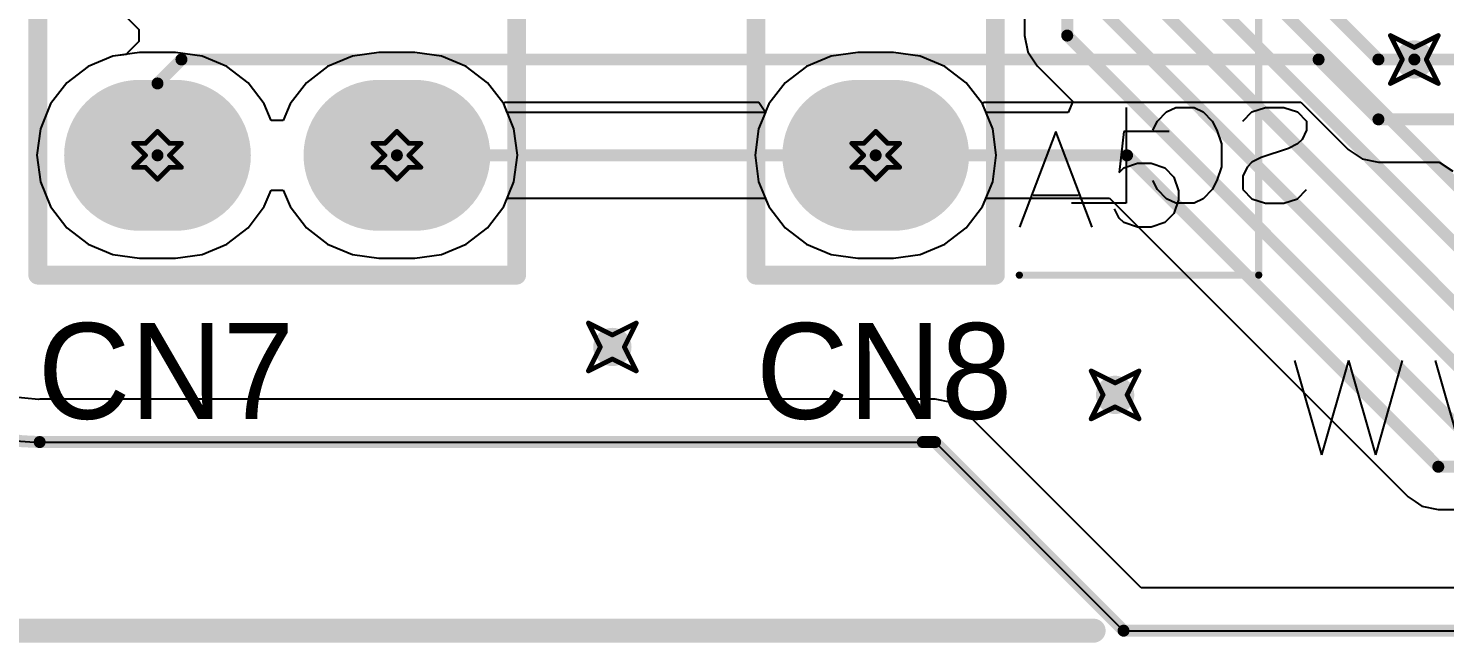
# Model space of a CAD drawing. Header units: millimetres. Extents: x 2.26 to 6.57, y 1.2 to 4.64.
# Drawn here: x 2.554 to 3.146, y 1.2 to 1.456 of the extents above; entities that cross this region are included whole.
import ezdxf

# ---------------------------------------------------------------- set-up
doc = ezdxf.new("R2010")
doc.units = ezdxf.units.MM
doc.header["$MEASUREMENT"] = 0
for name, color, linetype in [('BottomLayer', 5, 'Continuous'), ('BottomOverlay', 54, 'Continuous'), ('BottomSolder', 6, 'Continuous'), ('DrillDrawing', 1, 'Continuous'), ('KeepOutLayer', 6, 'Continuous'), ('Mechanical1', 6, 'Continuous'), ('MultiLayer', 9, 'Continuous'), ('PadHoleLayer', 156, 'Continuous'), ('TopLayer', 1, 'Continuous'), ('TopOverlay', 2, 'Continuous'), ('TopSolder', 216, 'Continuous'), ('ViaHoleLayer', 16, 'Continuous')]:
    doc.layers.add(name, color=color, linetype=linetype)

# ---------------------------------------------------------------- blocks, each defined once
blk = doc.blocks.new('2_19P_56')
at = {"layer": 'BottomLayer', "const_width": 0.055}
for points in [[(1.8, 0.1075), (1.8, 0.0925)], [(1.8, 0.0075), (1.8, -0.0075)]]:
    blk.add_lwpolyline(points, dxfattribs=at)
at = {"layer": 'BottomLayer', "const_width": 0.0275}
for points in [[(1.78625, 0.1075, 1), (1.81375, 0.1075, 1)], [(1.78625, 0.0925, 1), (1.81375, 0.0925, 1)], [(1.78625, 0.0075, 1), (1.81375, 0.0075, 1)], [(1.78625, -0.0075, 1), (1.81375, -0.0075, 1)]]:
    blk.add_lwpolyline(points, format="xyb", close=True, dxfattribs=at)
at = {"layer": 'BottomSolder', "const_width": 0.063}
for points in [[(1.8, 0.1075), (1.8, 0.0925)], [(1.8, 0.0075), (1.8, -0.0075)]]:
    blk.add_lwpolyline(points, dxfattribs=at)
at = {"layer": 'BottomSolder', "const_width": 0.0315}
for points in [[(1.78425, 0.1075, 1), (1.81575, 0.1075, 1)], [(1.78425, 0.0925, 1), (1.81575, 0.0925, 1)], [(1.78425, 0.0075, 1), (1.81575, 0.0075, 1)], [(1.78425, -0.0075, 1), (1.81575, -0.0075, 1)]]:
    blk.add_lwpolyline(points, format="xyb", close=True, dxfattribs=at)
at = {"layer": 'MultiLayer', "const_width": 0.055}
for points in [[(1.8, 0.1075), (1.8, 0.0925)], [(1.8, 0.0075), (1.8, -0.0075)]]:
    blk.add_lwpolyline(points, dxfattribs=at)
at = {"layer": 'MultiLayer', "const_width": 0.0275}
for points in [[(1.78625, 0.1075, 1), (1.81375, 0.1075, 1)], [(1.78625, 0.0925, 1), (1.81375, 0.0925, 1)], [(1.78625, 0.0075, 1), (1.81375, 0.0075, 1)], [(1.78625, -0.0075, 1), (1.81375, -0.0075, 1)]]:
    blk.add_lwpolyline(points, format="xyb", close=True, dxfattribs=at)
at = {"layer": 'PadHoleLayer', "const_width": 0.02}
for points in [[(1.79, 0.1, 1), (1.81, 0.1, 1)], [(1.79, 0, 1), (1.81, 0, 1)]]:
    blk.add_lwpolyline(points, format="xyb", close=True, dxfattribs=at)
at = {"layer": 'TopLayer', "const_width": 0.055}
for points in [[(1.8, 0.1075), (1.8, 0.0925)], [(1.8, 0.0075), (1.8, -0.0075)]]:
    blk.add_lwpolyline(points, dxfattribs=at)
at = {"layer": 'TopLayer', "const_width": 0.0275}
for points in [[(1.78625, 0.1075, 1), (1.81375, 0.1075, 1)], [(1.78625, 0.0925, 1), (1.81375, 0.0925, 1)], [(1.78625, 0.0075, 1), (1.81375, 0.0075, 1)], [(1.78625, -0.0075, 1), (1.81375, -0.0075, 1)]]:
    blk.add_lwpolyline(points, format="xyb", close=True, dxfattribs=at)
at = {"layer": 'TopOverlay', "const_width": 0.00787}
for points in [[(1.85, 0.15), (-0.05, 0.15)], [(1.85, -0.05), (1.85, 0.15)], [(1.85, -0.05), (-0.05, -0.05)]]:
    blk.add_lwpolyline(points, dxfattribs=at)
at = {"layer": 'TopOverlay', "const_width": 0.00394}
for points in [[(1.84803, 0.15, 1), (1.85197, 0.15, 1)], [(1.84803, 0.15, 1), (1.85197, 0.15, 1)], [(1.84803, -0.05, 1), (1.85197, -0.05, 1)], [(1.84803, -0.05, 1), (1.85197, -0.05, 1)]]:
    blk.add_lwpolyline(points, format="xyb", close=True, dxfattribs=at)
at = {"layer": 'TopSolder', "const_width": 0.063}
for points in [[(1.8, 0.1075), (1.8, 0.0925)], [(1.8, 0.0075), (1.8, -0.0075)]]:
    blk.add_lwpolyline(points, dxfattribs=at)
at = {"layer": 'TopSolder', "const_width": 0.0315}
for points in [[(1.78425, 0.1075, 1), (1.81575, 0.1075, 1)], [(1.78425, 0.0925, 1), (1.81575, 0.0925, 1)], [(1.78425, 0.0075, 1), (1.81575, 0.0075, 1)], [(1.78425, -0.0075, 1), (1.81575, -0.0075, 1)]]:
    blk.add_lwpolyline(points, format="xyb", close=True, dxfattribs=at)
blk = doc.blocks.new('1_6P_FEMALE_59')
at = {"layer": 'BottomLayer', "const_width": 0.055}
for points in [[(0.1, 0.0075), (0.1, -0.0075)], [(0.2, 0.0075), (0.2, -0.0075)], [(0.3, 0.0075), (0.3, -0.0075)], [(0.4, 0.0075), (0.4, -0.0075)], [(0.5, 0.0075), (0.5, -0.0075)]]:
    blk.add_lwpolyline(points, dxfattribs=at)
at = {"layer": 'BottomLayer', "const_width": 0.0275}
for points in [[(0.08625, 0.0075, 1), (0.11375, 0.0075, 1)], [(0.18625, 0.0075, 1), (0.21375, 0.0075, 1)], [(0.28625, 0.0075, 1), (0.31375, 0.0075, 1)], [(0.38625, 0.0075, 1), (0.41375, 0.0075, 1)], [(0.48625, 0.0075, 1), (0.51375, 0.0075, 1)], [(0.08625, -0.0075, 1), (0.11375, -0.0075, 1)], [(0.18625, -0.0075, 1), (0.21375, -0.0075, 1)], [(0.28625, -0.0075, 1), (0.31375, -0.0075, 1)], [(0.38625, -0.0075, 1), (0.41375, -0.0075, 1)], [(0.48625, -0.0075, 1), (0.51375, -0.0075, 1)]]:
    blk.add_lwpolyline(points, format="xyb", close=True, dxfattribs=at)
at = {"layer": 'BottomLayer'}
blk.add_solid([(-0.0275, -0.035), (0.0275, -0.035), (-0.0275, 0.035), (0.0275, 0.035)], dxfattribs=at)
at = {"layer": 'BottomSolder', "const_width": 0.063}
for points in [[(0.1, 0.0075), (0.1, -0.0075)], [(0.2, 0.0075), (0.2, -0.0075)], [(0.3, 0.0075), (0.3, -0.0075)], [(0.4, 0.0075), (0.4, -0.0075)], [(0.5, 0.0075), (0.5, -0.0075)]]:
    blk.add_lwpolyline(points, dxfattribs=at)
at = {"layer": 'BottomSolder', "const_width": 0.0315}
for points in [[(0.08425, 0.0075, 1), (0.11575, 0.0075, 1)], [(0.18425, 0.0075, 1), (0.21575, 0.0075, 1)], [(0.28425, 0.0075, 1), (0.31575, 0.0075, 1)], [(0.38425, 0.0075, 1), (0.41575, 0.0075, 1)], [(0.48425, 0.0075, 1), (0.51575, 0.0075, 1)], [(0.08425, -0.0075, 1), (0.11575, -0.0075, 1)], [(0.18425, -0.0075, 1), (0.21575, -0.0075, 1)], [(0.28425, -0.0075, 1), (0.31575, -0.0075, 1)], [(0.38425, -0.0075, 1), (0.41575, -0.0075, 1)], [(0.48425, -0.0075, 1), (0.51575, -0.0075, 1)]]:
    blk.add_lwpolyline(points, format="xyb", close=True, dxfattribs=at)
at = {"layer": 'BottomSolder'}
blk.add_solid([(-0.0315, -0.039), (0.0315, -0.039), (-0.0315, 0.039), (0.0315, 0.039)], dxfattribs=at)
at = {"layer": 'MultiLayer', "const_width": 0.055}
for points in [[(0.1, 0.0075), (0.1, -0.0075)], [(0.2, 0.0075), (0.2, -0.0075)], [(0.3, 0.0075), (0.3, -0.0075)], [(0.4, 0.0075), (0.4, -0.0075)], [(0.5, 0.0075), (0.5, -0.0075)]]:
    blk.add_lwpolyline(points, dxfattribs=at)
at = {"layer": 'MultiLayer', "const_width": 0.0275}
for points in [[(0.08625, 0.0075, 1), (0.11375, 0.0075, 1)], [(0.18625, 0.0075, 1), (0.21375, 0.0075, 1)], [(0.28625, 0.0075, 1), (0.31375, 0.0075, 1)], [(0.38625, 0.0075, 1), (0.41375, 0.0075, 1)], [(0.48625, 0.0075, 1), (0.51375, 0.0075, 1)], [(0.08625, -0.0075, 1), (0.11375, -0.0075, 1)], [(0.18625, -0.0075, 1), (0.21375, -0.0075, 1)], [(0.28625, -0.0075, 1), (0.31375, -0.0075, 1)], [(0.38625, -0.0075, 1), (0.41375, -0.0075, 1)], [(0.48625, -0.0075, 1), (0.51375, -0.0075, 1)]]:
    blk.add_lwpolyline(points, format="xyb", close=True, dxfattribs=at)
at = {"layer": 'MultiLayer'}
blk.add_solid([(-0.0275, -0.035), (0.0275, -0.035), (-0.0275, 0.035), (0.0275, 0.035)], dxfattribs=at)
at = {"layer": 'PadHoleLayer', "const_width": 0.02}
for points in [[(-0.01, 0, 1), (0.01, 0, 1)], [(0.09, 0, 1), (0.11, 0, 1)], [(0.19, 0, 1), (0.21, 0, 1)], [(0.29, 0, 1), (0.31, 0, 1)], [(0.39, 0, 1), (0.41, 0, 1)], [(0.49, 0, 1), (0.51, 0, 1)]]:
    blk.add_lwpolyline(points, format="xyb", close=True, dxfattribs=at)
at = {"layer": 'TopLayer', "const_width": 0.055}
for points in [[(0.1, 0.0075), (0.1, -0.0075)], [(0.2, 0.0075), (0.2, -0.0075)], [(0.3, 0.0075), (0.3, -0.0075)], [(0.4, 0.0075), (0.4, -0.0075)], [(0.5, 0.0075), (0.5, -0.0075)]]:
    blk.add_lwpolyline(points, dxfattribs=at)
at = {"layer": 'TopLayer', "const_width": 0.0275}
for points in [[(0.08625, 0.0075, 1), (0.11375, 0.0075, 1)], [(0.18625, 0.0075, 1), (0.21375, 0.0075, 1)], [(0.28625, 0.0075, 1), (0.31375, 0.0075, 1)], [(0.38625, 0.0075, 1), (0.41375, 0.0075, 1)], [(0.48625, 0.0075, 1), (0.51375, 0.0075, 1)], [(0.08625, -0.0075, 1), (0.11375, -0.0075, 1)], [(0.18625, -0.0075, 1), (0.21375, -0.0075, 1)], [(0.28625, -0.0075, 1), (0.31375, -0.0075, 1)], [(0.38625, -0.0075, 1), (0.41375, -0.0075, 1)], [(0.48625, -0.0075, 1), (0.51375, -0.0075, 1)]]:
    blk.add_lwpolyline(points, format="xyb", close=True, dxfattribs=at)
at = {"layer": 'TopLayer'}
blk.add_solid([(-0.0275, -0.035), (0.0275, -0.035), (-0.0275, 0.035), (0.0275, 0.035)], dxfattribs=at)
at = {"layer": 'TopOverlay', "const_width": 0.00787}
for points in [[(0.55, 0.05), (-0.05, 0.05)], [(-0.05, -0.05), (-0.05, 0.05)], [(0.55, -0.05), (0.55, 0.05)], [(0.55, -0.05), (-0.05, -0.05)]]:
    blk.add_lwpolyline(points, dxfattribs=at)
at = {"layer": 'TopOverlay'}
for points, const_width in [([(-0.05197, 0.05, 1), (-0.04803, 0.05, 1)], 0.00394), ([(-0.05197, 0.05, 1), (-0.04803, 0.05, 1)], 0.00394), ([(0.54803, 0.05, 1), (0.55197, 0.05, 1)], 0.00394), ([(0.54803, 0.05, 1), (0.55197, 0.05, 1)], 0.00394), ([(-0.05197, -0.05, 1), (-0.04803, -0.05, 1)], 0.00394), ([(-0.05197, -0.05, 1), (-0.04803, -0.05, 1)], 0.00394), ([(0.54803, -0.05, 1), (0.55197, -0.05, 1)], 0.00394), ([(0.54803, -0.05, 1), (0.55197, -0.05, 1)], 0.00394), ([(0.00758, -0.075, 1), (-0.00742, -0.075, 1)], 0.015), ([(-0.01117, -0.075, 1), (-0.00367, -0.075, 1)], 0.0075), ([(0.00383, -0.075, 1), (0.01133, -0.075, 1)], 0.0075)]:
    blk.add_lwpolyline(points, format="xyb", close=True, dxfattribs=dict(at, const_width=const_width))
at = {"layer": 'TopSolder', "const_width": 0.063}
for points in [[(0.1, 0.0075), (0.1, -0.0075)], [(0.2, 0.0075), (0.2, -0.0075)], [(0.3, 0.0075), (0.3, -0.0075)], [(0.4, 0.0075), (0.4, -0.0075)], [(0.5, 0.0075), (0.5, -0.0075)]]:
    blk.add_lwpolyline(points, dxfattribs=at)
at = {"layer": 'TopSolder', "const_width": 0.0315}
for points in [[(0.08425, 0.0075, 1), (0.11575, 0.0075, 1)], [(0.18425, 0.0075, 1), (0.21575, 0.0075, 1)], [(0.28425, 0.0075, 1), (0.31575, 0.0075, 1)], [(0.38425, 0.0075, 1), (0.41575, 0.0075, 1)], [(0.48425, 0.0075, 1), (0.51575, 0.0075, 1)], [(0.08425, -0.0075, 1), (0.11575, -0.0075, 1)], [(0.18425, -0.0075, 1), (0.21575, -0.0075, 1)], [(0.28425, -0.0075, 1), (0.31575, -0.0075, 1)], [(0.38425, -0.0075, 1), (0.41575, -0.0075, 1)], [(0.48425, -0.0075, 1), (0.51575, -0.0075, 1)]]:
    blk.add_lwpolyline(points, format="xyb", close=True, dxfattribs=at)
at = {"layer": 'TopSolder'}
blk.add_solid([(-0.0315, -0.039), (0.0315, -0.039), (-0.0315, 0.039), (0.0315, 0.039)], dxfattribs=at)

msp = doc.modelspace()

# ---------------------------------------------------------------- linework, layer by layer
at = {"layer": 'BottomLayer'}
for p, q in [((2.59565, 1.46053), (2.60053, 1.45565)), ((2.60053, 1.45565), (2.60053, 1.45065)), ((2.60053, 1.45065), (2.59565, 1.44577)), ((2.58967, 1.44456), (2.57933, 1.44027)), ((2.59534, 1.4453), (2.58967, 1.44456)), ((2.59565, 1.44577), (2.59534, 1.4453)), ((2.57933, 1.44027), (2.57046, 1.43346)), ((2.57046, 1.43346), (2.56364, 1.42458)), ((2.56364, 1.42458), (2.55936, 1.41424)), ((2.75289, 1.42458), (2.75325, 1.42531)), ((2.75717, 1.41424), (2.75289, 1.42458)), ((2.75325, 1.42531), (2.85944, 1.42531)), ((2.86222, 1.42115), (2.85936, 1.41424)), ((2.85944, 1.42531), (2.86222, 1.42115)), ((2.95289, 1.42458), (2.95325, 1.42531)), ((2.95717, 1.41424), (2.95289, 1.42458)), ((2.95325, 1.42531), (3.08588, 1.42531)), ((3.08588, 1.42531), (3.10565, 1.40553)), ((2.55936, 1.41424), (2.5579, 1.40315)), ((2.75863, 1.40315), (2.75717, 1.41424)), ((2.85936, 1.41424), (2.8579, 1.40315)), ((2.95863, 1.40315), (2.95717, 1.41424)), ((2.5579, 1.40315), (2.55936, 1.39205)), ((2.75717, 1.39205), (2.75863, 1.40315)), ((2.8579, 1.40315), (2.85936, 1.39205)), ((2.95717, 1.39205), (2.95863, 1.40315)), ((3.10565, 1.40553), (3.10565, 1.40553)), ((3.10565, 1.40553), (3.11144, 1.40166)), ((3.11144, 1.40166), (3.11827, 1.40031)), ((3.11827, 1.40031), (3.14357, 1.40031)), ((3.14357, 1.40031), (3.14929, 1.39648)), ((2.55936, 1.39205), (2.56364, 1.38172)), ((2.75289, 1.38172), (2.75717, 1.39205)), ((2.85936, 1.39205), (2.86364, 1.38172)), ((2.95289, 1.38172), (2.95717, 1.39205)), ((2.65289, 1.38172), (2.65577, 1.38866)), ((2.65577, 1.38866), (2.66077, 1.38866)), ((2.66077, 1.38866), (2.66364, 1.38172)), ((2.56364, 1.38172), (2.57046, 1.37284)), ((2.64608, 1.37284), (2.65289, 1.38172)), ((2.66364, 1.38172), (2.67046, 1.37284)), ((2.74608, 1.37284), (2.75289, 1.38172)), ((2.86364, 1.38172), (2.87046, 1.37284)), ((2.94608, 1.37284), (2.95289, 1.38172)), ((2.57046, 1.37284), (2.57933, 1.36603)), ((2.6372, 1.36603), (2.64608, 1.37284)), ((2.67046, 1.37284), (2.67933, 1.36603)), ((2.7372, 1.36603), (2.74608, 1.37284)), ((2.87046, 1.37284), (2.87933, 1.36603)), ((2.9372, 1.36603), (2.94608, 1.37284)), ((2.57933, 1.36603), (2.58967, 1.36174)), ((2.58967, 1.36174), (2.60077, 1.36028)), ((2.61577, 1.36028), (2.62686, 1.36174)), ((2.62686, 1.36174), (2.6372, 1.36603)), ((2.67933, 1.36603), (2.68967, 1.36174)), ((2.68967, 1.36174), (2.70077, 1.36028)), ((2.71577, 1.36028), (2.72686, 1.36174)), ((2.72686, 1.36174), (2.7372, 1.36603)), ((2.87933, 1.36603), (2.88967, 1.36174)), ((2.88967, 1.36174), (2.90077, 1.36028)), ((2.91577, 1.36028), (2.92686, 1.36174)), ((2.92686, 1.36174), (2.9372, 1.36603)), ((2.60077, 1.36028), (2.61577, 1.36028)), ((2.70077, 1.36028), (2.71577, 1.36028)), ((2.90077, 1.36028), (2.91577, 1.36028)), ((2.5586, 1.30122), (2.54715, 1.30234)), ((2.55906, 1.30131), (2.5586, 1.30122)), ((2.93307, 1.30131), (2.55906, 1.30131)), ((2.9399, 1.29995), (2.93307, 1.30131)), ((2.93307, 1.30131), (2.93307, 1.30131)), ((2.94569, 1.29608), (2.9399, 1.29995)), ((3.0192, 1.22257), (2.94569, 1.29608)), ((4.1882, 1.22257), (3.0192, 1.22257))]:
    msp.add_line(p, q, dxfattribs=at)
at = {"layer": 'BottomLayer', "const_width": 0.005}
for points in [[(3.09827, 1.46315), (3.11827, 1.44315)], [(2.60827, 1.43315), (2.61827, 1.44315)], [(2.61827, 1.44315), (3.09327, 1.44315)], [(3.09327, 1.44315), (3.11827, 1.41815)], [(3.11827, 1.44315), (3.13327, 1.44315)], [(2.60827, 1.40315), (2.60827, 1.43315)], [(3.11827, 1.41815), (3.15827, 1.41815)]]:
    msp.add_lwpolyline(points, dxfattribs=at)
at = {"layer": 'BottomLayer'}
for points, const_width in [([(3.12927, 1.44315, 1), (3.13727, 1.44315, 1)], 0.008), ([(2.61702, 1.44315, 1), (2.61952, 1.44315, 1)], 0.0025), ([(2.61702, 1.44315, 1), (2.61952, 1.44315, 1)], 0.0025), ([(3.09202, 1.44315, 1), (3.09452, 1.44315, 1)], 0.0025), ([(3.09202, 1.44315, 1), (3.09452, 1.44315, 1)], 0.0025), ([(3.11702, 1.44315, 1), (3.11952, 1.44315, 1)], 0.0025), ([(3.11702, 1.44315, 1), (3.11952, 1.44315, 1)], 0.0025), ([(3.13202, 1.44315, 1), (3.13452, 1.44315, 1)], 0.0025), ([(2.60702, 1.43315, 1), (2.60952, 1.43315, 1)], 0.0025), ([(2.60702, 1.43315, 1), (2.60952, 1.43315, 1)], 0.0025), ([(3.11702, 1.41815, 1), (3.11952, 1.41815, 1)], 0.0025), ([(3.11702, 1.41815, 1), (3.11952, 1.41815, 1)], 0.0025), ([(2.60702, 1.40315, 1), (2.60952, 1.40315, 1)], 0.0025), ([(2.79427, 1.32315, 1), (2.80227, 1.32315, 1)], 0.008), ([(3.00427, 1.30315, 1), (3.01227, 1.30315, 1)], 0.008)]:
    msp.add_lwpolyline(points, format="xyb", close=True, dxfattribs=dict(at, const_width=const_width))
at = {"layer": 'BottomOverlay'}
for p, q in [((3.01286, 1.42314), (3.01286, 1.38315)), ((3.026, 1.41743), (3.0298, 1.42124)), ((3.0298, 1.42124), (3.03361, 1.42314)), ((3.03361, 1.42314), (3.04123, 1.42314)), ((3.04123, 1.42314), (3.04504, 1.42124)), ((3.04504, 1.42124), (3.04885, 1.41743)), ((3.06161, 1.41743), (3.06542, 1.42124)), ((3.06542, 1.42124), (3.07113, 1.42314)), ((3.07113, 1.42314), (3.07875, 1.42314)), ((3.07875, 1.42314), (3.08446, 1.42124)), ((3.08446, 1.42124), (3.08827, 1.41743)), ((3.02409, 1.41362), (3.026, 1.41743)), ((3.04885, 1.41743), (3.05075, 1.41362)), ((3.08827, 1.41743), (3.08827, 1.41362)), ((3.05075, 1.41362), (3.05266, 1.40791)), ((3.08636, 1.40981), (3.08446, 1.40791)), ((3.08827, 1.41362), (3.08636, 1.40981)), ((3.05266, 1.40791), (3.05266, 1.39838)), ((3.06922, 1.40219), (3.06542, 1.40029)), ((3.08065, 1.406), (3.06922, 1.40219)), ((3.08446, 1.40791), (3.08065, 1.406)), ((3.05266, 1.39838), (3.05075, 1.39267)), ((3.06351, 1.39838), (3.06161, 1.39458)), ((3.06542, 1.40029), (3.06351, 1.39838)), ((3.026, 1.38886), (3.02409, 1.39267)), ((3.05075, 1.39267), (3.04885, 1.38886)), ((3.06161, 1.39458), (3.06161, 1.38886)), ((3.0298, 1.38505), (3.026, 1.38886)), ((3.03361, 1.38315), (3.0298, 1.38505)), ((3.04504, 1.38505), (3.04123, 1.38315)), ((3.04885, 1.38886), (3.04504, 1.38505)), ((3.06161, 1.38886), (3.06542, 1.38505)), ((3.06542, 1.38505), (3.07113, 1.38315)), ((3.07875, 1.38315), (3.08446, 1.38505)), ((3.08446, 1.38505), (3.08827, 1.38886)), ((3.01286, 1.38315), (2.99, 1.38315)), ((3.04123, 1.38315), (3.03361, 1.38315)), ((3.07113, 1.38315), (3.07875, 1.38315))]:
    msp.add_line(p, q, dxfattribs=at)
at = {"layer": 'DrillDrawing'}
for points, const_width in [([(3.12327, 1.45315), (3.13327, 1.44815)], 0.002), ([(3.12327, 1.45315), (3.12827, 1.44315)], 0.002), ([(3.13327, 1.44815), (3.14327, 1.45315)], 0.002), ([(3.13827, 1.44315), (3.14327, 1.45315)], 0.002), ([(3.12327, 1.43315), (3.12827, 1.44315)], 0.002), ([(3.13827, 1.44315), (3.14327, 1.43315)], 0.002), ([(3.12327, 1.43315), (3.13327, 1.43815)], 0.002), ([(3.13327, 1.43815), (3.14327, 1.43315)], 0.002), ([(2.60327, 1.40815), (2.60827, 1.41315)], 0.002), ([(2.60827, 1.41315), (2.61327, 1.40815)], 0.002), ([(2.70327, 1.40815), (2.70827, 1.41315)], 0.002), ([(2.70827, 1.41315), (2.71327, 1.40815)], 0.002), ([(2.90327, 1.40815), (2.90827, 1.41315)], 0.002), ([(2.90827, 1.41315), (2.91327, 1.40815)], 0.002), ([(2.59827, 1.40815), (2.60327, 1.40315)], 0.002), ([(2.59827, 1.40815), (2.60327, 1.40815)], 0.002), ([(2.61327, 1.40815), (2.61827, 1.40815)], 0.002), ([(2.61327, 1.40315), (2.61827, 1.40815)], 0.002), ([(2.69827, 1.40815), (2.70327, 1.40315)], 0.002), ([(2.69827, 1.40815), (2.70327, 1.40815)], 0.002), ([(2.71327, 1.40815), (2.71827, 1.40815)], 0.002), ([(2.71327, 1.40315), (2.71827, 1.40815)], 0.002), ([(2.89827, 1.40815), (2.90327, 1.40315)], 0.002), ([(2.89827, 1.40815), (2.90327, 1.40815)], 0.002), ([(2.91327, 1.40815), (2.91827, 1.40815)], 0.002), ([(2.91327, 1.40315), (2.91827, 1.40815)], 0.002), ([(2.59827, 1.39815), (2.60327, 1.40315)], 0.002), ([(2.61327, 1.40315), (2.61827, 1.39815)], 0.002), ([(2.69827, 1.39815), (2.70327, 1.40315)], 0.002), ([(2.71327, 1.40315), (2.71827, 1.39815)], 0.002), ([(2.89827, 1.39815), (2.90327, 1.40315)], 0.002), ([(2.91327, 1.40315), (2.91827, 1.39815)], 0.002), ([(2.59827, 1.39815), (2.60327, 1.39815)], 0.002), ([(2.60327, 1.39815), (2.60827, 1.39315)], 0.002), ([(2.60827, 1.39315), (2.61327, 1.39815)], 0.002), ([(2.61327, 1.39815), (2.61827, 1.39815)], 0.002), ([(2.69827, 1.39815), (2.70327, 1.39815)], 0.002), ([(2.70327, 1.39815), (2.70827, 1.39315)], 0.002), ([(2.70827, 1.39315), (2.71327, 1.39815)], 0.002), ([(2.71327, 1.39815), (2.71827, 1.39815)], 0.002), ([(2.89827, 1.39815), (2.90327, 1.39815)], 0.002), ([(2.90327, 1.39815), (2.90827, 1.39315)], 0.002), ([(2.90827, 1.39315), (2.91327, 1.39815)], 0.002), ([(2.91327, 1.39815), (2.91827, 1.39815)], 0.002), ([(2.78827, 1.33315), (2.79827, 1.32815)], 0.002), ([(2.78827, 1.33315), (2.79327, 1.32315)], 0.002), ([(2.79827, 1.32815), (2.80827, 1.33315)], 0.002), ([(2.80327, 1.32315), (2.80827, 1.33315)], 0.002), ([(2.78827, 1.31315), (2.79327, 1.32315)], 0.002), ([(2.80327, 1.32315), (2.80827, 1.31315)], 0.002), ([(2.78827, 1.31315), (2.79827, 1.31815)], 0.002), ([(2.79827, 1.31815), (2.80827, 1.31315)], 0.002), ([(2.99827, 1.31315), (3.00827, 1.30815)], 0.002), ([(2.99827, 1.31315), (3.00327, 1.30315)], 0.002), ([(3.00827, 1.30815), (3.01827, 1.31315)], 0.002), ([(3.01327, 1.30315), (3.01827, 1.31315)], 0.002), ([(2.99827, 1.29315), (3.00327, 1.30315)], 0.002), ([(3.01327, 1.30315), (3.01827, 1.29315)], 0.002), ([(2.99827, 1.29315), (3.00827, 1.29815)], 0.002), ([(3.00827, 1.29815), (3.01827, 1.29315)], 0.002), ([(2.27346, 1.20472), (2.99931, 1.20472)], 0.01)]:
    msp.add_lwpolyline(points, dxfattribs=dict(at, const_width=const_width))
for points, const_width in [([(3.12277, 1.45315, 1), (3.12377, 1.45315, 1)], 0.001), ([(3.12277, 1.45315, 1), (3.12377, 1.45315, 1)], 0.001), ([(3.14277, 1.45315, 1), (3.14377, 1.45315, 1)], 0.001), ([(3.14277, 1.45315, 1), (3.14377, 1.45315, 1)], 0.001), ([(3.12777, 1.44315, 1), (3.12877, 1.44315, 1)], 0.001), ([(3.12777, 1.44315, 1), (3.12877, 1.44315, 1)], 0.001), ([(3.13277, 1.44815, 1), (3.13377, 1.44815, 1)], 0.001), ([(3.13277, 1.44815, 1), (3.13377, 1.44815, 1)], 0.001), ([(3.13777, 1.44315, 1), (3.13877, 1.44315, 1)], 0.001), ([(3.13777, 1.44315, 1), (3.13877, 1.44315, 1)], 0.001), ([(3.13277, 1.43815, 1), (3.13377, 1.43815, 1)], 0.001), ([(3.13277, 1.43815, 1), (3.13377, 1.43815, 1)], 0.001), ([(3.12277, 1.43315, 1), (3.12377, 1.43315, 1)], 0.001), ([(3.12277, 1.43315, 1), (3.12377, 1.43315, 1)], 0.001), ([(3.14277, 1.43315, 1), (3.14377, 1.43315, 1)], 0.001), ([(3.14277, 1.43315, 1), (3.14377, 1.43315, 1)], 0.001), ([(2.60777, 1.41315, 1), (2.60877, 1.41315, 1)], 0.001), ([(2.60777, 1.41315, 1), (2.60877, 1.41315, 1)], 0.001), ([(2.70777, 1.41315, 1), (2.70877, 1.41315, 1)], 0.001), ([(2.70777, 1.41315, 1), (2.70877, 1.41315, 1)], 0.001), ([(2.90777, 1.41315, 1), (2.90877, 1.41315, 1)], 0.001), ([(2.90777, 1.41315, 1), (2.90877, 1.41315, 1)], 0.001), ([(2.59777, 1.40815, 1), (2.59877, 1.40815, 1)], 0.001), ([(2.59777, 1.40815, 1), (2.59877, 1.40815, 1)], 0.001), ([(2.60277, 1.40815, 1), (2.60377, 1.40815, 1)], 0.001), ([(2.60277, 1.40815, 1), (2.60377, 1.40815, 1)], 0.001), ([(2.61277, 1.40815, 1), (2.61377, 1.40815, 1)], 0.001), ([(2.61277, 1.40815, 1), (2.61377, 1.40815, 1)], 0.001), ([(2.61777, 1.40815, 1), (2.61877, 1.40815, 1)], 0.001), ([(2.61777, 1.40815, 1), (2.61877, 1.40815, 1)], 0.001), ([(2.69777, 1.40815, 1), (2.69877, 1.40815, 1)], 0.001), ([(2.69777, 1.40815, 1), (2.69877, 1.40815, 1)], 0.001), ([(2.70277, 1.40815, 1), (2.70377, 1.40815, 1)], 0.001), ([(2.70277, 1.40815, 1), (2.70377, 1.40815, 1)], 0.001), ([(2.71277, 1.40815, 1), (2.71377, 1.40815, 1)], 0.001), ([(2.71277, 1.40815, 1), (2.71377, 1.40815, 1)], 0.001), ([(2.71777, 1.40815, 1), (2.71877, 1.40815, 1)], 0.001), ([(2.71777, 1.40815, 1), (2.71877, 1.40815, 1)], 0.001), ([(2.89777, 1.40815, 1), (2.89877, 1.40815, 1)], 0.001), ([(2.89777, 1.40815, 1), (2.89877, 1.40815, 1)], 0.001), ([(2.90277, 1.40815, 1), (2.90377, 1.40815, 1)], 0.001), ([(2.90277, 1.40815, 1), (2.90377, 1.40815, 1)], 0.001), ([(2.91277, 1.40815, 1), (2.91377, 1.40815, 1)], 0.001), ([(2.91277, 1.40815, 1), (2.91377, 1.40815, 1)], 0.001), ([(2.91777, 1.40815, 1), (2.91877, 1.40815, 1)], 0.001), ([(2.91777, 1.40815, 1), (2.91877, 1.40815, 1)], 0.001), ([(2.60277, 1.40315, 1), (2.60377, 1.40315, 1)], 0.001), ([(2.60277, 1.40315, 1), (2.60377, 1.40315, 1)], 0.001), ([(2.61277, 1.40315, 1), (2.61377, 1.40315, 1)], 0.001), ([(2.61277, 1.40315, 1), (2.61377, 1.40315, 1)], 0.001), ([(2.70277, 1.40315, 1), (2.70377, 1.40315, 1)], 0.001), ([(2.70277, 1.40315, 1), (2.70377, 1.40315, 1)], 0.001), ([(2.71277, 1.40315, 1), (2.71377, 1.40315, 1)], 0.001), ([(2.71277, 1.40315, 1), (2.71377, 1.40315, 1)], 0.001), ([(2.90277, 1.40315, 1), (2.90377, 1.40315, 1)], 0.001), ([(2.90277, 1.40315, 1), (2.90377, 1.40315, 1)], 0.001), ([(2.91277, 1.40315, 1), (2.91377, 1.40315, 1)], 0.001), ([(2.91277, 1.40315, 1), (2.91377, 1.40315, 1)], 0.001), ([(2.59777, 1.39815, 1), (2.59877, 1.39815, 1)], 0.001), ([(2.59777, 1.39815, 1), (2.59877, 1.39815, 1)], 0.001), ([(2.60277, 1.39815, 1), (2.60377, 1.39815, 1)], 0.001), ([(2.60277, 1.39815, 1), (2.60377, 1.39815, 1)], 0.001), ([(2.61277, 1.39815, 1), (2.61377, 1.39815, 1)], 0.001), ([(2.61277, 1.39815, 1), (2.61377, 1.39815, 1)], 0.001), ([(2.61777, 1.39815, 1), (2.61877, 1.39815, 1)], 0.001), ([(2.61777, 1.39815, 1), (2.61877, 1.39815, 1)], 0.001), ([(2.69777, 1.39815, 1), (2.69877, 1.39815, 1)], 0.001), ([(2.69777, 1.39815, 1), (2.69877, 1.39815, 1)], 0.001), ([(2.70277, 1.39815, 1), (2.70377, 1.39815, 1)], 0.001), ([(2.70277, 1.39815, 1), (2.70377, 1.39815, 1)], 0.001), ([(2.71277, 1.39815, 1), (2.71377, 1.39815, 1)], 0.001), ([(2.71277, 1.39815, 1), (2.71377, 1.39815, 1)], 0.001), ([(2.71777, 1.39815, 1), (2.71877, 1.39815, 1)], 0.001), ([(2.71777, 1.39815, 1), (2.71877, 1.39815, 1)], 0.001), ([(2.89777, 1.39815, 1), (2.89877, 1.39815, 1)], 0.001), ([(2.89777, 1.39815, 1), (2.89877, 1.39815, 1)], 0.001), ([(2.90277, 1.39815, 1), (2.90377, 1.39815, 1)], 0.001), ([(2.90277, 1.39815, 1), (2.90377, 1.39815, 1)], 0.001), ([(2.91277, 1.39815, 1), (2.91377, 1.39815, 1)], 0.001), ([(2.91277, 1.39815, 1), (2.91377, 1.39815, 1)], 0.001), ([(2.91777, 1.39815, 1), (2.91877, 1.39815, 1)], 0.001), ([(2.91777, 1.39815, 1), (2.91877, 1.39815, 1)], 0.001), ([(2.60777, 1.39315, 1), (2.60877, 1.39315, 1)], 0.001), ([(2.60777, 1.39315, 1), (2.60877, 1.39315, 1)], 0.001), ([(2.70777, 1.39315, 1), (2.70877, 1.39315, 1)], 0.001), ([(2.70777, 1.39315, 1), (2.70877, 1.39315, 1)], 0.001), ([(2.90777, 1.39315, 1), (2.90877, 1.39315, 1)], 0.001), ([(2.90777, 1.39315, 1), (2.90877, 1.39315, 1)], 0.001), ([(2.78777, 1.33315, 1), (2.78877, 1.33315, 1)], 0.001), ([(2.78777, 1.33315, 1), (2.78877, 1.33315, 1)], 0.001), ([(2.80777, 1.33315, 1), (2.80877, 1.33315, 1)], 0.001), ([(2.80777, 1.33315, 1), (2.80877, 1.33315, 1)], 0.001), ([(2.79777, 1.32815, 1), (2.79877, 1.32815, 1)], 0.001), ([(2.79777, 1.32815, 1), (2.79877, 1.32815, 1)], 0.001), ([(2.79277, 1.32315, 1), (2.79377, 1.32315, 1)], 0.001), ([(2.79277, 1.32315, 1), (2.79377, 1.32315, 1)], 0.001), ([(2.80277, 1.32315, 1), (2.80377, 1.32315, 1)], 0.001), ([(2.80277, 1.32315, 1), (2.80377, 1.32315, 1)], 0.001), ([(2.78777, 1.31315, 1), (2.78877, 1.31315, 1)], 0.001), ([(2.78777, 1.31315, 1), (2.78877, 1.31315, 1)], 0.001), ([(2.79777, 1.31815, 1), (2.79877, 1.31815, 1)], 0.001), ([(2.79777, 1.31815, 1), (2.79877, 1.31815, 1)], 0.001), ([(2.80777, 1.31315, 1), (2.80877, 1.31315, 1)], 0.001), ([(2.80777, 1.31315, 1), (2.80877, 1.31315, 1)], 0.001), ([(2.99777, 1.31315, 1), (2.99877, 1.31315, 1)], 0.001), ([(2.99777, 1.31315, 1), (2.99877, 1.31315, 1)], 0.001), ([(3.01777, 1.31315, 1), (3.01877, 1.31315, 1)], 0.001), ([(3.01777, 1.31315, 1), (3.01877, 1.31315, 1)], 0.001), ([(3.00777, 1.30815, 1), (3.00877, 1.30815, 1)], 0.001), ([(3.00777, 1.30815, 1), (3.00877, 1.30815, 1)], 0.001), ([(3.00277, 1.30315, 1), (3.00377, 1.30315, 1)], 0.001), ([(3.00277, 1.30315, 1), (3.00377, 1.30315, 1)], 0.001), ([(3.01277, 1.30315, 1), (3.01377, 1.30315, 1)], 0.001), ([(3.01277, 1.30315, 1), (3.01377, 1.30315, 1)], 0.001), ([(3.00777, 1.29815, 1), (3.00877, 1.29815, 1)], 0.001), ([(3.00777, 1.29815, 1), (3.00877, 1.29815, 1)], 0.001), ([(2.99777, 1.29315, 1), (2.99877, 1.29315, 1)], 0.001), ([(2.99777, 1.29315, 1), (2.99877, 1.29315, 1)], 0.001), ([(3.01777, 1.29315, 1), (3.01877, 1.29315, 1)], 0.001), ([(3.01777, 1.29315, 1), (3.01877, 1.29315, 1)], 0.001), ([(2.99681, 1.20472, 1), (3.00181, 1.20472, 1)], 0.005)]:
    msp.add_lwpolyline(points, format="xyb", close=True, dxfattribs=dict(at, const_width=const_width))
at = {"layer": 'KeepOutLayer', "const_width": 0.005}
msp.add_lwpolyline([(2.55906, 1.28346, -0.414214), (2.48032, 1.3622)], format="xyb", dxfattribs=at)
for points in [[(2.55906, 1.28346), (2.93307, 1.28346)], [(2.93307, 1.28346), (3.01181, 1.20472)], [(3.01181, 1.20472), (4.31102, 1.20472)]]:
    msp.add_lwpolyline(points, dxfattribs=at)
at = {"layer": 'KeepOutLayer', "const_width": 0.0025}
for points in [[(2.55781, 1.28346, 1), (2.56031, 1.28346, 1)], [(2.55781, 1.28346, 1), (2.56031, 1.28346, 1)], [(2.93182, 1.28346, 1), (2.93432, 1.28346, 1)], [(2.93182, 1.28346, 1), (2.93432, 1.28346, 1)], [(3.01056, 1.20472, 1), (3.01306, 1.20472, 1)], [(3.01056, 1.20472, 1), (3.01306, 1.20472, 1)]]:
    msp.add_lwpolyline(points, format="xyb", close=True, dxfattribs=at)
at = {"layer": 'Mechanical1'}
for p, q in [((2.55906, 1.28346), (2.92795, 1.28346)), ((2.93307, 1.28346), (3.01181, 1.20472)), ((3.01181, 1.20472), (4.31102, 1.20472))]:
    msp.add_line(p, q, dxfattribs=at)
at = {"layer": 'Mechanical1', "const_width": 0.005}
msp.add_lwpolyline([(2.92795, 1.28346), (2.93307, 1.28346)], dxfattribs=at)
at = {"layer": 'Mechanical1', "const_width": 0.0025}
for points in [[(2.9267, 1.28346, 1), (2.9292, 1.28346, 1)], [(2.93182, 1.28346, 1), (2.93432, 1.28346, 1)]]:
    msp.add_lwpolyline(points, format="xyb", close=True, dxfattribs=at)
at = {"layer": 'Mechanical1'}
msp.add_arc((2.55906, 1.3622), 0.07874, 180, 270, dxfattribs=at)
at = {"layer": 'MultiLayer', "const_width": 0.008}
for points in [[(3.12927, 1.44315, 1), (3.13727, 1.44315, 1)], [(2.79427, 1.32315, 1), (2.80227, 1.32315, 1)], [(3.00427, 1.30315, 1), (3.01227, 1.30315, 1)]]:
    msp.add_lwpolyline(points, format="xyb", close=True, dxfattribs=at)
at = {"layer": 'TopLayer'}
for p, q in [((2.97042, 1.48076), (2.97042, 1.45315)), ((2.97042, 1.45315), (2.97042, 1.45315)), ((2.97042, 1.45315), (2.97042, 1.45315)), ((2.97042, 1.45315), (2.97178, 1.44632)), ((2.58967, 1.44456), (2.57933, 1.44027)), ((2.60077, 1.44602), (2.58967, 1.44456)), ((2.61577, 1.44602), (2.60077, 1.44602)), ((2.62686, 1.44456), (2.61577, 1.44602)), ((2.6372, 1.44027), (2.62686, 1.44456)), ((2.68967, 1.44456), (2.67933, 1.44027)), ((2.70077, 1.44602), (2.68967, 1.44456)), ((2.71577, 1.44602), (2.70077, 1.44602)), ((2.72686, 1.44456), (2.71577, 1.44602)), ((2.7372, 1.44027), (2.72686, 1.44456)), ((2.88967, 1.44456), (2.87933, 1.44027)), ((2.90077, 1.44602), (2.88967, 1.44456)), ((2.91577, 1.44602), (2.90077, 1.44602)), ((2.92686, 1.44456), (2.91577, 1.44602)), ((2.9372, 1.44027), (2.92686, 1.44456)), ((2.97178, 1.44632), (2.97565, 1.44053)), ((2.57933, 1.44027), (2.57046, 1.43346)), ((2.64608, 1.43346), (2.6372, 1.44027)), ((2.67933, 1.44027), (2.67046, 1.43346)), ((2.74608, 1.43346), (2.7372, 1.44027)), ((2.87933, 1.44027), (2.87046, 1.43346)), ((2.94608, 1.43346), (2.9372, 1.44027)), ((2.97565, 1.44053), (2.99057, 1.42561)), ((2.57046, 1.43346), (2.56364, 1.42458)), ((2.65289, 1.42458), (2.64608, 1.43346)), ((2.67046, 1.43346), (2.66364, 1.42458)), ((2.75289, 1.42458), (2.74608, 1.43346)), ((2.87046, 1.43346), (2.86364, 1.42458)), ((2.95289, 1.42458), (2.94608, 1.43346)), ((2.56364, 1.42458), (2.55936, 1.41424)), ((2.65577, 1.41764), (2.65289, 1.42458)), ((2.66364, 1.42458), (2.66077, 1.41764)), ((2.75438, 1.42099), (2.75289, 1.42458)), ((2.86216, 1.42099), (2.75438, 1.42099)), ((2.86364, 1.42458), (2.86216, 1.42099)), ((2.95438, 1.42099), (2.95289, 1.42458)), ((2.98866, 1.42099), (2.95438, 1.42099)), ((2.99057, 1.42561), (2.98866, 1.42099)), ((2.55936, 1.41424), (2.5579, 1.40315)), ((2.66077, 1.41764), (2.65577, 1.41764)), ((2.5579, 1.40315), (2.55936, 1.39205)), ((2.55936, 1.39205), (2.56364, 1.38172)), ((2.65289, 1.38172), (2.65577, 1.38866)), ((2.65577, 1.38866), (2.66077, 1.38866)), ((2.66077, 1.38866), (2.66364, 1.38172)), ((2.75289, 1.38172), (2.75438, 1.38531)), ((2.75438, 1.38531), (2.86216, 1.38531)), ((2.86216, 1.38531), (2.86364, 1.38172)), ((2.95289, 1.38172), (2.95438, 1.38531)), ((2.95438, 1.38531), (3.00588, 1.38531)), ((3.00588, 1.38531), (3.13065, 1.26053)), ((2.56364, 1.38172), (2.57046, 1.37284)), ((2.64608, 1.37284), (2.65289, 1.38172)), ((2.66364, 1.38172), (2.67046, 1.37284)), ((2.74608, 1.37284), (2.75289, 1.38172)), ((2.86364, 1.38172), (2.87046, 1.37284)), ((2.94608, 1.37284), (2.95289, 1.38172)), ((2.57046, 1.37284), (2.57933, 1.36603)), ((2.6372, 1.36603), (2.64608, 1.37284)), ((2.67046, 1.37284), (2.67933, 1.36603)), ((2.7372, 1.36603), (2.74608, 1.37284)), ((2.87046, 1.37284), (2.87933, 1.36603)), ((2.9372, 1.36603), (2.94608, 1.37284)), ((2.57933, 1.36603), (2.58967, 1.36174)), ((2.58967, 1.36174), (2.60077, 1.36028)), ((2.61577, 1.36028), (2.62686, 1.36174)), ((2.62686, 1.36174), (2.6372, 1.36603)), ((2.67933, 1.36603), (2.68967, 1.36174)), ((2.68967, 1.36174), (2.70077, 1.36028)), ((2.71577, 1.36028), (2.72686, 1.36174)), ((2.72686, 1.36174), (2.7372, 1.36603)), ((2.87933, 1.36603), (2.88967, 1.36174)), ((2.88967, 1.36174), (2.90077, 1.36028)), ((2.91577, 1.36028), (2.92686, 1.36174)), ((2.92686, 1.36174), (2.9372, 1.36603)), ((2.60077, 1.36028), (2.61577, 1.36028)), ((2.70077, 1.36028), (2.71577, 1.36028)), ((2.90077, 1.36028), (2.91577, 1.36028)), ((2.5586, 1.30122), (2.54715, 1.30234)), ((2.55906, 1.30131), (2.5586, 1.30122)), ((2.93307, 1.30131), (2.55906, 1.30131)), ((2.9399, 1.29995), (2.93307, 1.30131)), ((2.93307, 1.30131), (2.93307, 1.30131)), ((2.94569, 1.29608), (2.9399, 1.29995)), ((3.0192, 1.22257), (2.94569, 1.29608)), ((3.13065, 1.26053), (3.13065, 1.26053)), ((3.13065, 1.26053), (3.13355, 1.2586)), ((3.13355, 1.2586), (3.13644, 1.25666)), ((3.13644, 1.25666), (3.14327, 1.25531)), ((3.14327, 1.25531), (3.14327, 1.25531)), ((3.14327, 1.25531), (3.87827, 1.25531)), ((4.1882, 1.22257), (3.0192, 1.22257))]:
    msp.add_line(p, q, dxfattribs=at)
at = {"layer": 'TopLayer', "const_width": 0.005}
for points in [[(2.98827, 1.45315), (2.98827, 1.48815)], [(3.03327, 1.48315), (3.18327, 1.33315)], [(3.05827, 1.48315), (3.19327, 1.34815)], [(3.01827, 1.47315), (3.17327, 1.31815)], [(3.00327, 1.46315), (3.16327, 1.30315)], [(2.98827, 1.45315), (3.15327, 1.28815)], [(3.13327, 1.44315), (3.16327, 1.44315)], [(2.70827, 1.40315), (2.90827, 1.40315)], [(2.90827, 1.40315), (3.01327, 1.40315)], [(3.01327, 1.40315), (3.14327, 1.27315)], [(3.14327, 1.27315), (3.87827, 1.27315)]]:
    msp.add_lwpolyline(points, dxfattribs=at)
at = {"layer": 'TopLayer'}
for points, const_width in [([(2.98702, 1.45315, 1), (2.98952, 1.45315, 1)], 0.0025), ([(2.98702, 1.45315, 1), (2.98952, 1.45315, 1)], 0.0025), ([(3.12927, 1.44315, 1), (3.13727, 1.44315, 1)], 0.008), ([(3.13202, 1.44315, 1), (3.13452, 1.44315, 1)], 0.0025), ([(2.70702, 1.40315, 1), (2.70952, 1.40315, 1)], 0.0025), ([(2.90702, 1.40315, 1), (2.90952, 1.40315, 1)], 0.0025), ([(2.90702, 1.40315, 1), (2.90952, 1.40315, 1)], 0.0025), ([(3.01202, 1.40315, 1), (3.01452, 1.40315, 1)], 0.0025), ([(3.01202, 1.40315, 1), (3.01452, 1.40315, 1)], 0.0025), ([(2.79427, 1.32315, 1), (2.80227, 1.32315, 1)], 0.008), ([(3.00427, 1.30315, 1), (3.01227, 1.30315, 1)], 0.008), ([(3.14202, 1.27315, 1), (3.14452, 1.27315, 1)], 0.0025), ([(3.14202, 1.27315, 1), (3.14452, 1.27315, 1)], 0.0025)]:
    msp.add_lwpolyline(points, format="xyb", close=True, dxfattribs=dict(at, const_width=const_width))
at = {"layer": 'TopOverlay'}
for p, q in [((2.9835, 1.41314), (2.96827, 1.37315)), ((2.99874, 1.37315), (2.9835, 1.41314)), ((3.01188, 1.41314), (3.00997, 1.396)), ((3.03092, 1.41314), (3.01188, 1.41314)), ((3.00997, 1.396), (3.01188, 1.39791)), ((3.01188, 1.39791), (3.01759, 1.39981)), ((3.01759, 1.39981), (3.0233, 1.39981)), ((3.0233, 1.39981), (3.02902, 1.39791)), ((3.02902, 1.39791), (3.03283, 1.3941)), ((3.03283, 1.3941), (3.03473, 1.38838)), ((2.97398, 1.38648), (2.99302, 1.38648)), ((3.03473, 1.38458), (3.03283, 1.37886)), ((3.03473, 1.38838), (3.03473, 1.38458)), ((3.00997, 1.37696), (3.00807, 1.38077)), ((3.03283, 1.37886), (3.02902, 1.37505)), ((3.01188, 1.37505), (3.00997, 1.37696)), ((3.01759, 1.37315), (3.01188, 1.37505)), ((3.0233, 1.37315), (3.01759, 1.37315)), ((3.02902, 1.37505), (3.0233, 1.37315)), ((3.08327, 1.31751), (3.09451, 1.27815)), ((3.10576, 1.31751), (3.09451, 1.27815)), ((3.10576, 1.31751), (3.11701, 1.27815)), ((3.12825, 1.31751), (3.11701, 1.27815)), ((3.14203, 1.31751), (3.15328, 1.27815))]:
    msp.add_line(p, q, dxfattribs=at)
at = {"layer": 'TopOverlay', "const_width": 0.003}
for points in [[(3.06827, 1.35315), (3.06827, 1.51915)], [(2.96827, 1.35315), (3.06827, 1.35315)]]:
    msp.add_lwpolyline(points, dxfattribs=at)
at = {"layer": 'TopOverlay', "const_width": 0.0015}
for points in [[(2.96752, 1.35315, 1), (2.96902, 1.35315, 1)], [(3.06752, 1.35315, 1), (3.06902, 1.35315, 1)], [(3.06752, 1.35315, 1), (3.06902, 1.35315, 1)]]:
    msp.add_lwpolyline(points, format="xyb", close=True, dxfattribs=at)
at = {"layer": 'ViaHoleLayer', "const_width": 0.004}
for points in [[(3.13127, 1.44315, 1), (3.13527, 1.44315, 1)], [(2.79627, 1.32315, 1), (2.80027, 1.32315, 1)], [(3.00627, 1.30315, 1), (3.01027, 1.30315, 1)]]:
    msp.add_lwpolyline(points, format="xyb", close=True, dxfattribs=at)

# ---------------------------------------------------------------- block references
at = {"rotation": 270}
for name, p in [('2_19P_56', (2.60827, 3.20315)), ('1_6P_FEMALE_59', (2.90827, 1.90315))]:
    msp.add_blockref(name, p, dxfattribs=at)

# ---------------------------------------------------------------- texts
at = {"layer": 'TopOverlay'}
for s, p in [('CN7', (2.55827, 1.29315)), ('CN8', (2.85827, 1.29315))]:
    msp.add_text(s, height=0.04, dxfattribs=at).set_placement(p)

doc.saveas('drawing.dxf')
